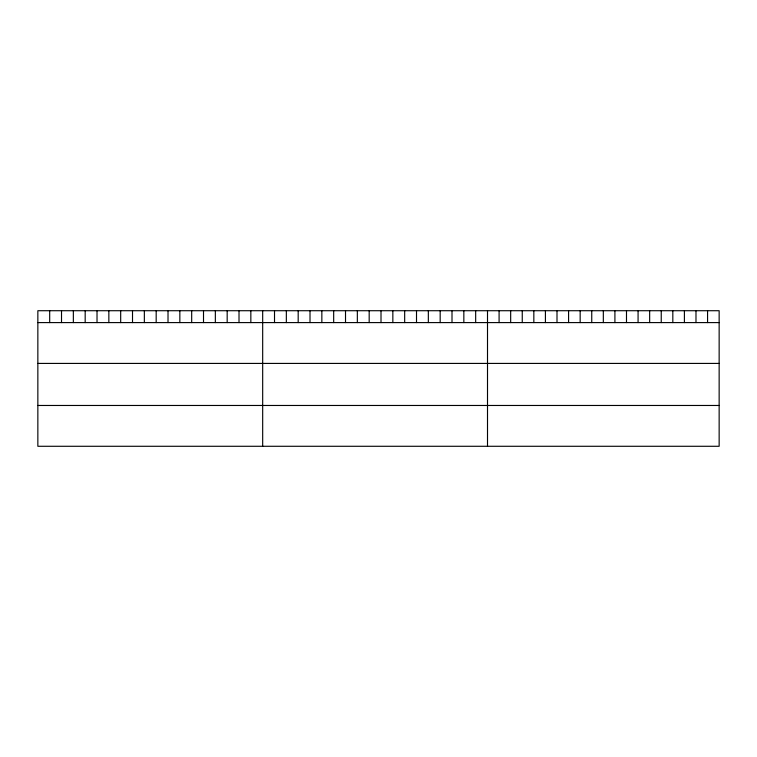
<?xml version="1.0" encoding="UTF-8"?>
<svg xmlns="http://www.w3.org/2000/svg" width="757" height="757" viewBox="0 0 757 757"><rect width="100%" height="100%" fill="white"/><g stroke="black" fill="none" stroke-linecap="round" stroke-linejoin="round"><path stroke-width="1.14" d="M719.15 322.596L719.15 446.28L37.85 446.28L37.85 310.72L719.15 310.72L719.15 322.596L37.85 322.596M37.85 363.417L719.15 363.417M37.85 405.468L719.15 405.468M707.568 310.72L707.568 322.596M695.986 310.72L695.986 322.596M684.404 310.72L684.404 322.596M672.822 310.72L672.822 322.596M661.24 310.72L661.24 322.596M649.657 310.72L649.657 322.596M638.075 310.72L638.075 322.596M626.493 310.72L626.493 322.596M614.911 310.72L614.911 322.596M603.329 310.72L603.329 322.596M591.747 310.72L591.747 322.596M580.165 310.72L580.165 322.596M568.583 310.72L568.583 322.596M557.001 310.72L557.001 322.596M545.418 310.72L545.418 322.596M533.836 310.72L533.836 322.596M522.254 310.72L522.254 322.596M510.672 310.72L510.672 322.596M499.09 310.72L499.09 322.596M487.508 310.72L487.508 446.28M475.67 310.72L475.67 322.596M463.842 310.72L463.842 322.596M452.005 310.72L452.005 322.596M440.177 310.72L440.177 322.596M428.339 310.72L428.339 322.596M416.511 310.72L416.511 322.596M404.673 310.72L404.673 322.596M392.845 310.72L392.845 322.596M381.008 310.72L381.008 322.596M369.179 310.72L369.179 322.596M357.342 310.72L357.342 322.596M345.514 310.72L345.514 322.596M333.676 310.72L333.676 322.596M321.848 310.72L321.848 322.596M310.01 310.72L310.01 322.596M298.182 310.72L298.182 322.596M286.345 310.72L286.345 322.596M274.517 310.72L274.517 322.596M262.679 310.72L262.679 446.28M250.841 310.72L250.841 322.596M239.013 310.72L239.013 322.596M227.176 310.72L227.176 322.596M215.348 310.72L215.348 322.596M203.51 310.72L203.51 322.596M191.682 310.72L191.682 322.596M179.844 310.72L179.844 322.596M168.016 310.72L168.016 322.596M156.179 310.72L156.179 322.596M144.35 310.72L144.35 322.596M132.513 310.72L132.513 322.596M120.685 310.72L120.685 322.596M108.847 310.72L108.847 322.596M97.019 310.72L97.019 322.596M85.181 310.72L85.181 322.596M73.353 310.72L73.353 322.596M61.516 310.72L61.516 322.596M49.688 310.72L49.688 322.596"/></g></svg>
